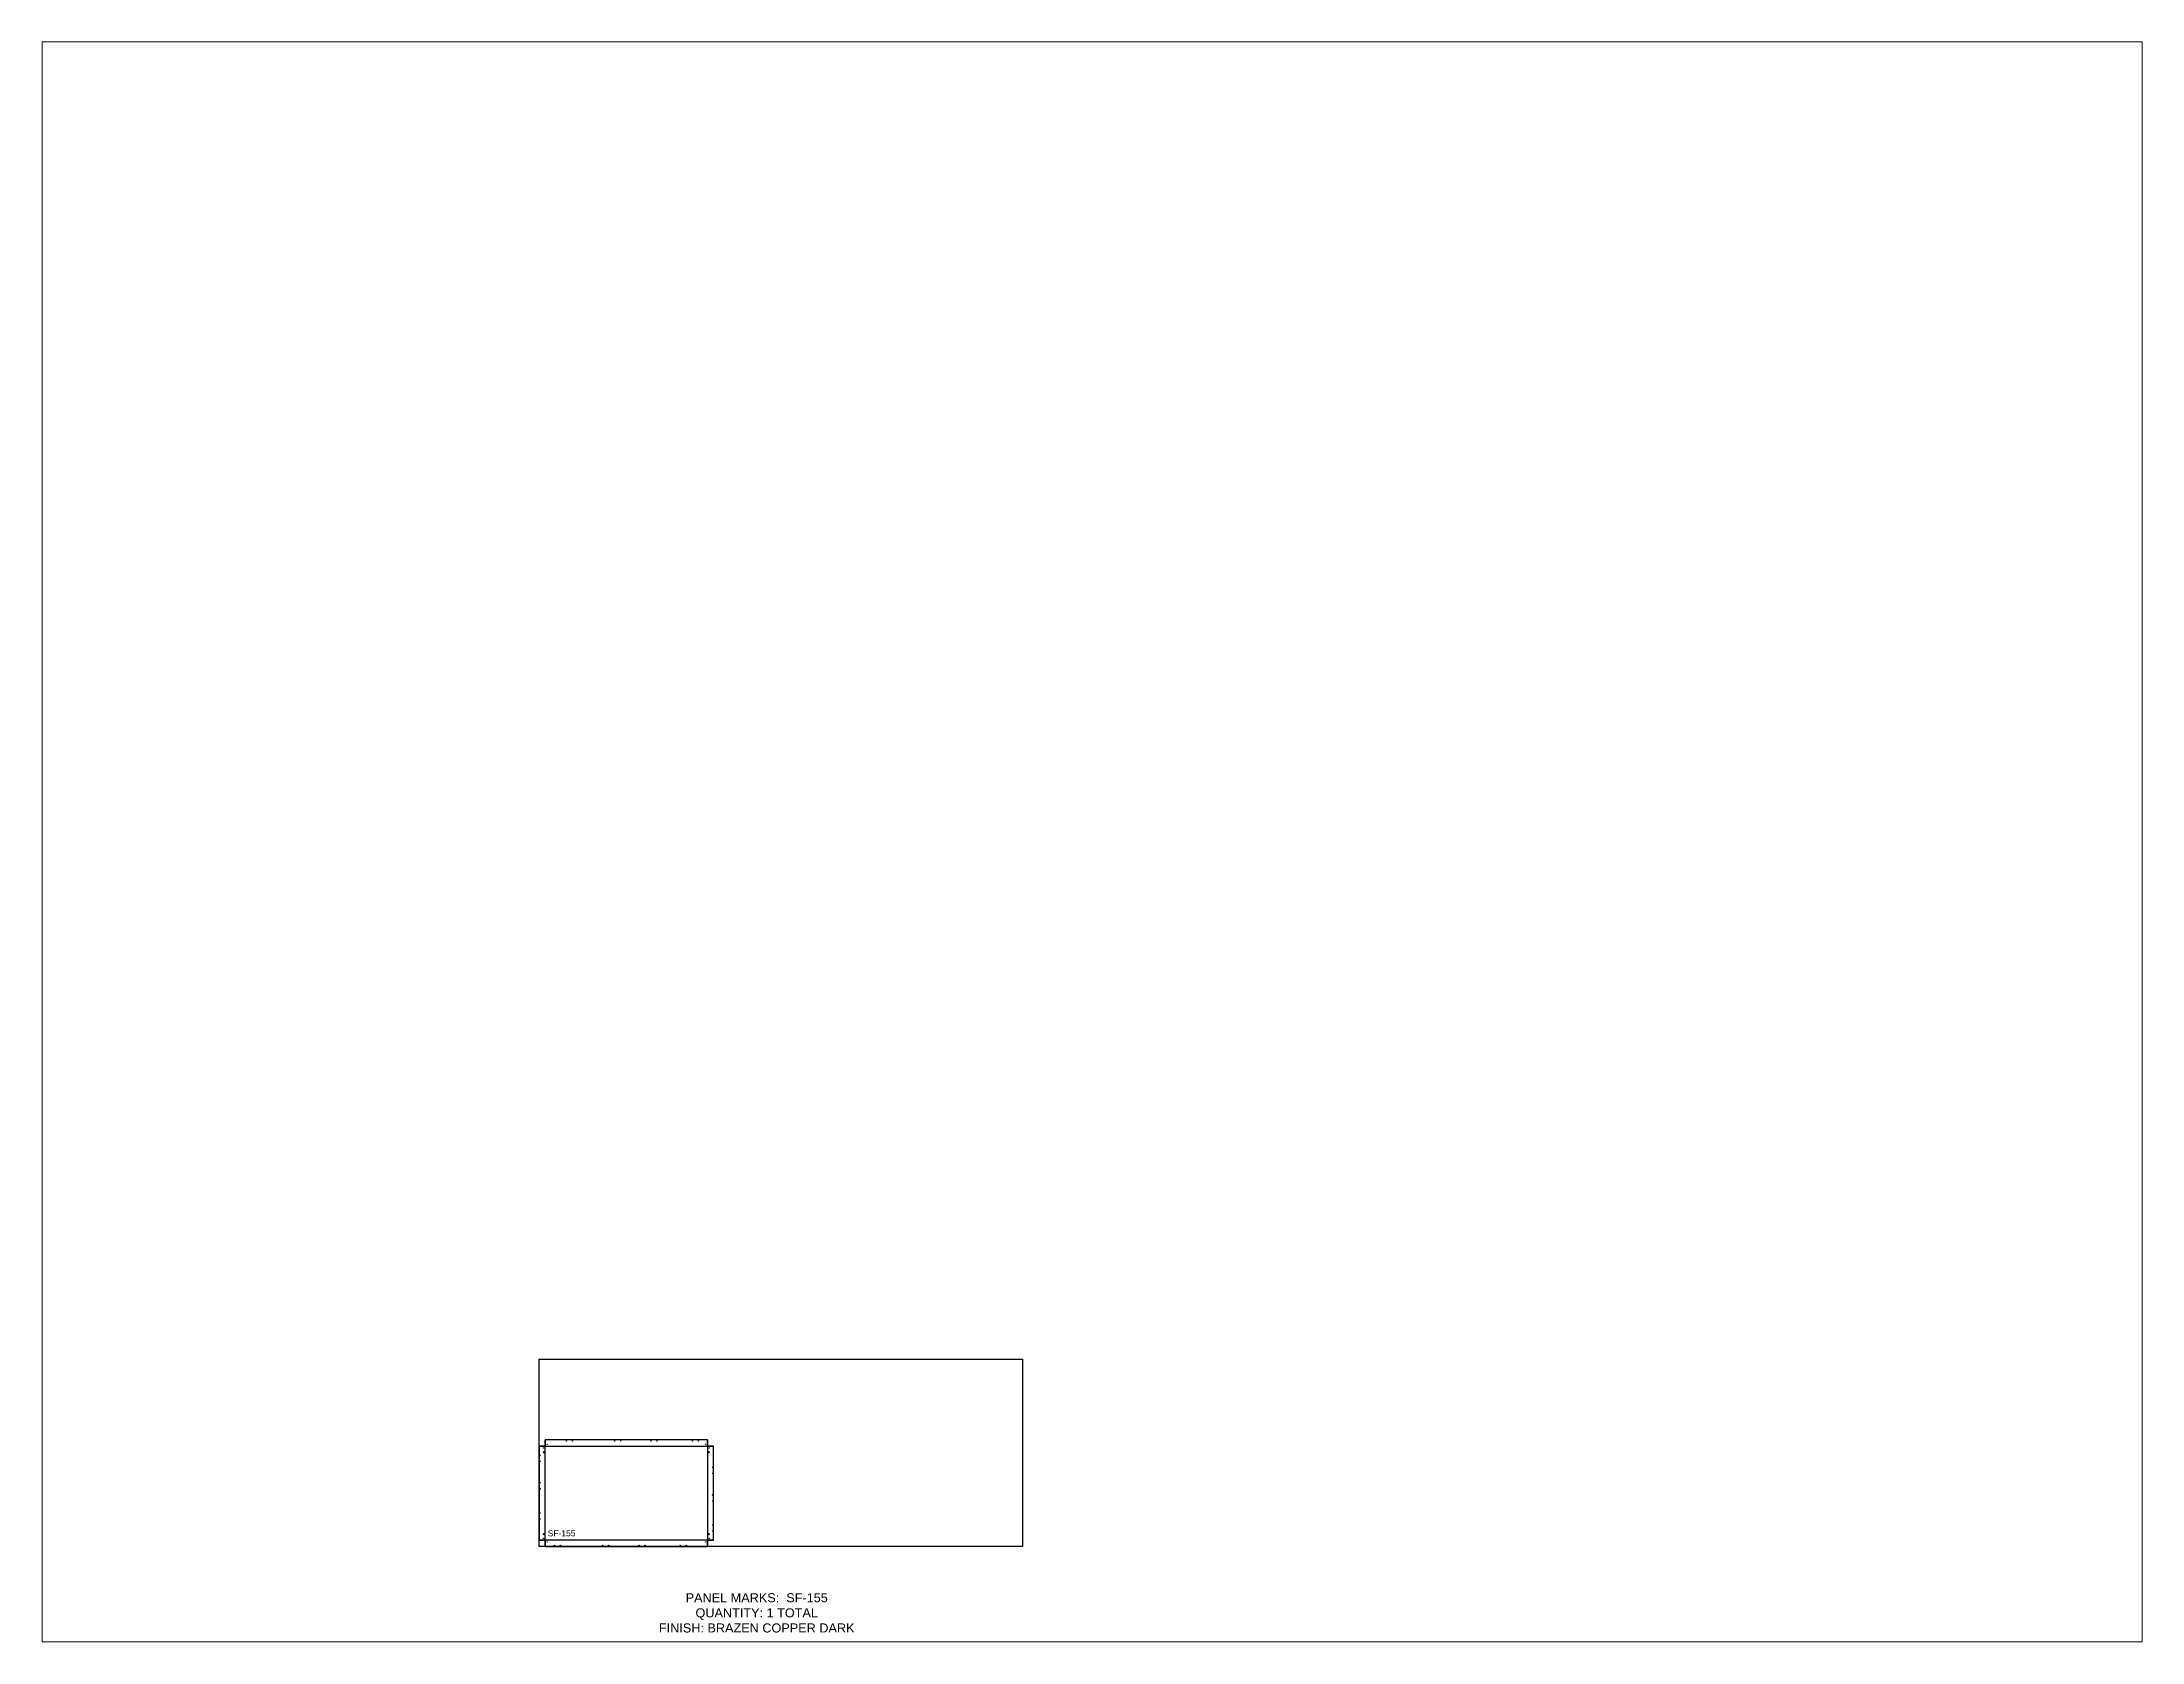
# Paper-space layout 'Layout1' of a CAD drawing. Header units: inches. Extents: x 1.05 to 9.45, y 0.8 to 7.2.
# The model-space entities are those that its viewports show. They can reach past a viewport. Long polylines and large blocks are cut down to what shows.
import ezdxf

# ---------------------------------------------------------------- set-up
doc = ezdxf.new("R2010")
doc.units = ezdxf.units.IN
doc.header["$MEASUREMENT"] = 0
doc.linetypes.add('HIDDEN', pattern=[0.375, 0.25, -0.125])
doc.linetypes.add('PHANTOM', pattern=[2.5, 1.25, -0.25, 0.25, -0.25, 0.25, -0.25])
for name, color, linetype in [('CUT', 7, 'Continuous'), ('DIMS', 1, 'Continuous'), ('HOLES', 6, 'Continuous'), ('ROUT', 1, 'HIDDEN'), ('SHEET', 5, 'PHANTOM'), ('TEXT', 2, 'PHANTOM'), ('WEEPS', 3, 'HIDDEN')]:
    doc.layers.add(name, color=color, linetype=linetype)
doc.styles.get("Standard").update_dxf_attribs({"font": 'arial.ttf'})

msp = doc.modelspace()

# ---------------------------------------------------------------- linework, layer by layer
at = {"layer": 'CUT', "ltscale": 0.25}
msp.add_lwpolyline([(2.06, 0), (55.72, 0), (55.72, 2.06), (57.78, 2.06), (57.78, 33.19), (55.72, 33.19), (55.72, 35.25), (2.06, 35.25), (2.06, 33.19), (0, 33.19), (0, 2.06), (2.06, 2.06)], close=True, dxfattribs=at)
at = {"layer": 'HOLES', "ltscale": 0.25}
for centre in [(9.07, 34.87), (11.07, 34.87), (25.07, 34.87), (27.07, 34.87), (37.07, 34.87), (39.07, 34.87), (50.71, 34.87), (52.71, 34.87), (0.38, 30.18), (0.38, 28.18), (1.44, 32.56), (2.69, 33.81), (55.09, 33.81), (56.34, 32.56), (0.38, 21.06), (57.41, 26.18), (57.41, 24.18), (0.38, 19.06), (57.41, 17.06), (57.41, 15.06), (0.38, 11.07), (0.38, 9.07), (57.41, 7.07), (1.44, 2.69), (2.69, 1.44), (5.06, 0.38), (7.06, 0.38), (21.06, 0.38), (23.06, 0.38), (33.06, 0.38), (35.06, 0.38), (46.72, 0.38), (48.72, 0.38), (55.09, 1.44), (56.34, 2.69), (57.41, 5.07)]:
    msp.add_circle(centre, 0.0625, dxfattribs=at)
at = {"layer": 'ROUT', "ltscale": 0.25}
for p, q in [((2.06, 0), (2.06, 35.25)), ((55.72, 35.25), (55.72, 0)), ((0, 33.19), (57.78, 33.19)), ((57.78, 2.06), (0, 2.06))]:
    msp.add_line(p, q, dxfattribs=at)
at = {"layer": 'SHEET'}
msp.add_lwpolyline([(0, 62), (160, 62), (160, 0), (0, 0)], close=True, dxfattribs=at)
at = {"layer": 'WEEPS', "ltscale": 0.25}
for centre in [(1.66, 31.19), (56.13, 31.19), (1.66, 4.06), (56.13, 4.06)]:
    msp.add_circle(centre, 0.188, dxfattribs=at)

# ---------------------------------------------------------------- texts
at = {"layer": 'DIMS', "ltscale": 0.25, "insert": (7.47, 5.34), "char_height": 2, "attachment_point": 2}
msp.add_mtext_dynamic_manual_height_columns('SF-155', width=3.0859, gutter_width=10, heights=[2.07], dxfattribs=at)
at = {"layer": 'TEXT', "insert": (72.05, -22.01), "char_height": 3, "attachment_point": 5}
msp.add_mtext_dynamic_manual_height_columns('\\pxt44;PANEL MARKS:  SF-155\\P\\ptz;QUANTITY: 1 TOTAL\\PFINISH: BRAZEN COPPER DARK', width=199.7409, gutter_width=1, heights=[0], dxfattribs=at)

psp = doc.layouts.get("Layout1")

# ---------------------------------------------------------------- viewports
at = {"layer": 'CUT'}
psp.add_viewport(center=(5.25, 4), size=(8.4, 6.4), view_center_point=(183.0157, 233.1318), view_height=529.538938, dxfattribs=at)

doc.saveas('drawing.dxf')
